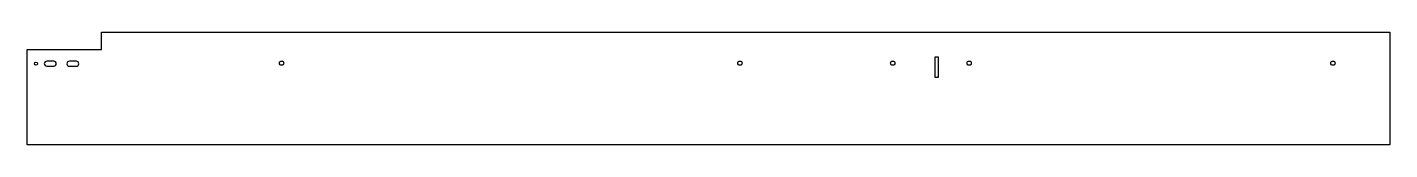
# Model space of a CAD drawing. Header units: millimetres. Extents: x 0 to 2853, y -118 to 118.
import ezdxf

# ---------------------------------------------------------------- set-up
doc = ezdxf.new("R2010")
doc.units = ezdxf.units.MM
doc.header["$LTSCALE"] = 25
doc.layers.add('3_Pezzi', color=7, linetype='Continuous')
doc.layers.add('5_Bulloni', color=7, linetype='Continuous')

msp = doc.modelspace()

# ---------------------------------------------------------------- linework, layer by layer
at = {"layer": '3_Pezzi', "color": 3, "linetype": 'Continuous'}
for p, q in [((155.7, 81.8), (155.7, 118)), ((155.7, 118), (2853.3, 118)), ((2853.3, 118), (2853.3, -118)), ((0, -118), (0, 82)), ((0, 82), (155.7, 81.8)), ((1908.5, 65.5), (1900.5, 65.5)), ((1900.5, 65.5), (1900.5, 23.5)), ((1908.5, 23.5), (1908.5, 65.5)), ((1900.5, 23.5), (1908.5, 23.5)), ((2853.3, -118), (0, -118))]:
    msp.add_line(p, q, dxfattribs=at)
at = {"layer": '5_Bulloni', "color": 4, "linetype": 'Continuous'}
for p, q in [((55.5, 57.2), (41, 57.2)), ((102.8, 57.1), (88.3, 57.1)), ((41, 46.7), (55.5, 46.7)), ((88.3, 46.6), (102.8, 46.6))]:
    msp.add_line(p, q, dxfattribs=at)
at = {"layer": '5_Bulloni', "color": 2, "linetype": 'Continuous'}
for centre, radius in [((532.5, 53.1), 4.5), ((532.5, 53.1), 4.5), ((1492.5, 53.1), 4.5), ((1492.5, 53.1), 4.5), ((1812.5, 53.1), 4.5), ((1812.5, 53.1), 4.5), ((1972.5, 53.1), 4.5), ((1972.5, 53.1), 4.5), ((2734.3, 53.1), 4.5), ((2734.3, 53.1), 4.5), ((18.2, 52), 3.25)]:
    msp.add_circle(centre, radius, dxfattribs=at)
at = {"layer": '5_Bulloni', "color": 4, "linetype": 'Continuous'}
for centre, start, end in [((41, 52), 90, 270), ((55.5, 52), 270, 90), ((88.3, 51.9), 90, 270), ((102.8, 51.9), 270, 90)]:
    msp.add_arc(centre, 5.25, start, end, dxfattribs=at)

doc.saveas('drawing.dxf')
